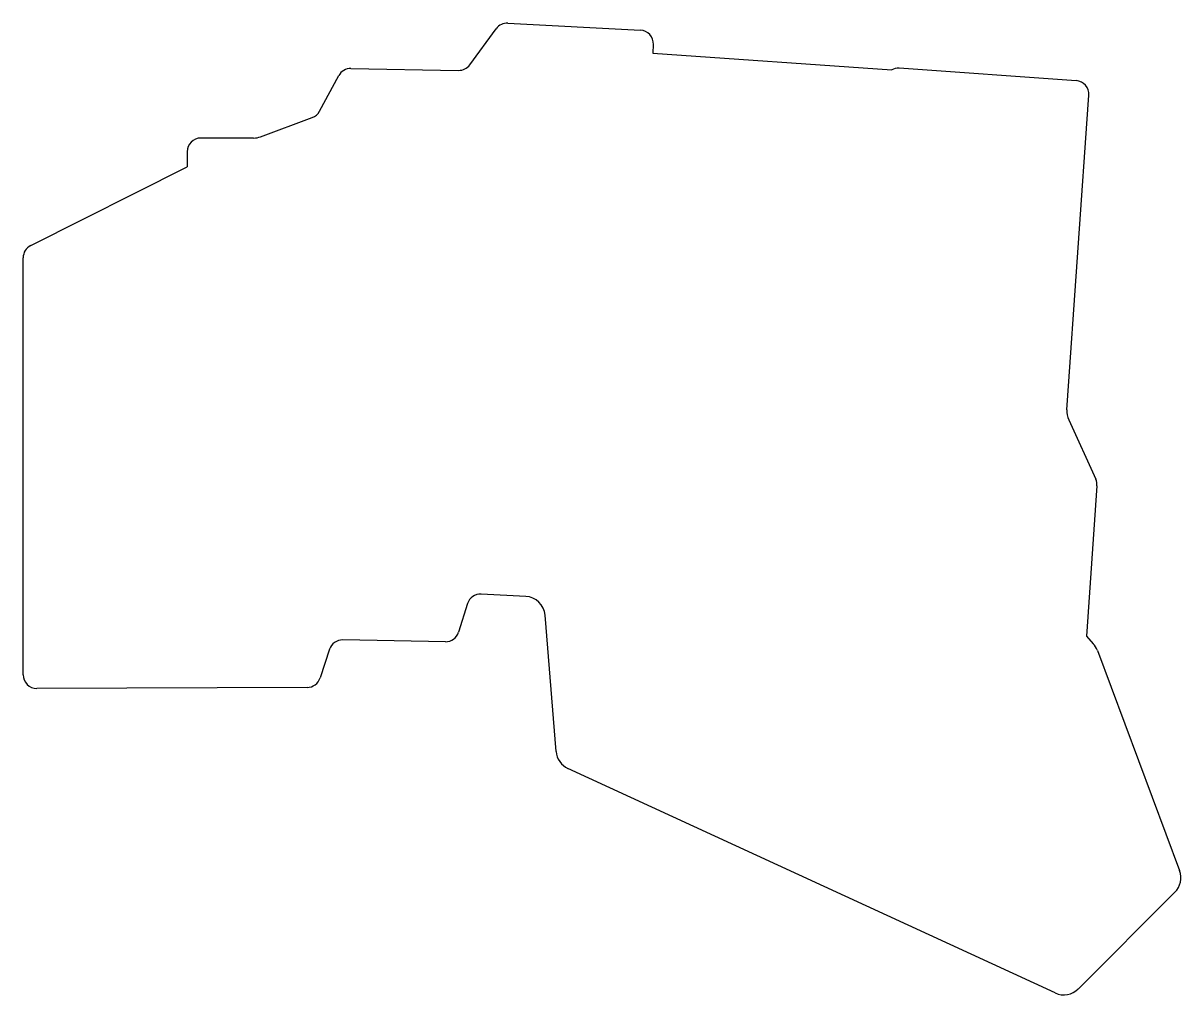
# Model space of a CAD drawing. Header units: millimetres. Extents: x -14 to 156, y -38 to 104.
import ezdxf

# ---------------------------------------------------------------- set-up
doc = ezdxf.new("R2010")
doc.units = ezdxf.units.MM

msp = doc.modelspace()

# ---------------------------------------------------------------- linework, layer by layer
for p, q in [((57.48, 104), (76.87, 102.98)), ((51.89, 97.91), (55.76, 103.18)), ((78.76, 100.88), (78.7, 99.61)), ((78.7, 99.61), (113.68, 97.17)), ((34.49, 97.37), (50.24, 97.09)), ((140.68, 95.58), (114.75, 97.39)), ((29.88, 91.1), (32.7, 96.32)), ((139.32, 47.4), (142.54, 93.45)), ((21.27, 87.38), (28.82, 90.18)), ((20.23, 87.19), (12.52, 87.19)), ((10.52, 85.19), (10.52, 82.99)), ((-12.4, 71.44), (10.52, 82.99)), ((-13.5, 8.64), (-13.5, 69.66)), ((139.58, 45.95), (143.54, 37.25)), ((143.71, 36.28), (142.17, 14.26)), ((60.09, 20.11), (53.57, 20.45)), ((51.56, 19.04), (50.26, 14.88)), ((64.53, -2.6), (62.92, 17.35)), ((48.32, 13.47), (33.29, 13.73)), ((142.17, 14.26), (143.17, 13.17)), ((31.36, 12.36), (29.97, 8.17)), ((143.78, 12.19), (155.81, -20.03)), ((28.08, 6.79), (-11.49, 6.64)), ((137.62, -37.94), (66.26, -5.08)), ((155.12, -23.2), (141, -37.33))]:
    msp.add_line(p, q)
for centre, radius, start, end in [((57.37, 102), 2, 87, 143.7377), ((76.77, 100.98), 2, 357, 87), ((34.46, 95.37), 2, 89, 151.5826), ((50.28, 99.09), 2, 269, 323.7377), ((114.61, 95.4), 2, 86, 117.7883), ((140.54, 93.59), 2, 356, 86), ((28.12, 92.05), 2, 290.3755, 331.5826), ((12.52, 85.19), 2, 90, 180), ((20.23, 90.19), 3, 270, 290.3755), ((-11.5, 69.66), 2, 116.7346, 180), ((142.31, 47.19), 3, 176, 204.4486), ((141.72, 36.42), 2, 356, 24.4486), ((53.47, 18.45), 2, 87, 162.7153), ((59.93, 17.11), 3, 4.6068, 87), ((33.26, 11.73), 2, 89, 161.7195), ((48.35, 15.47), 2, 269, 342.7153), ((140.97, 11.14), 3, 20.4818, 42.6366), ((-11.5, 8.64), 2, 180, 270.2264), ((28.07, 8.79), 2, 270.2264, 341.7195), ((67.52, -2.36), 3, 184.6068, 245.2787), ((153, -21.08), 3, 315, 20.4818), ((138.87, -35.21), 3, 245.2787, 315)]:
    msp.add_arc(centre, radius, start, end)

doc.saveas('drawing.dxf')
